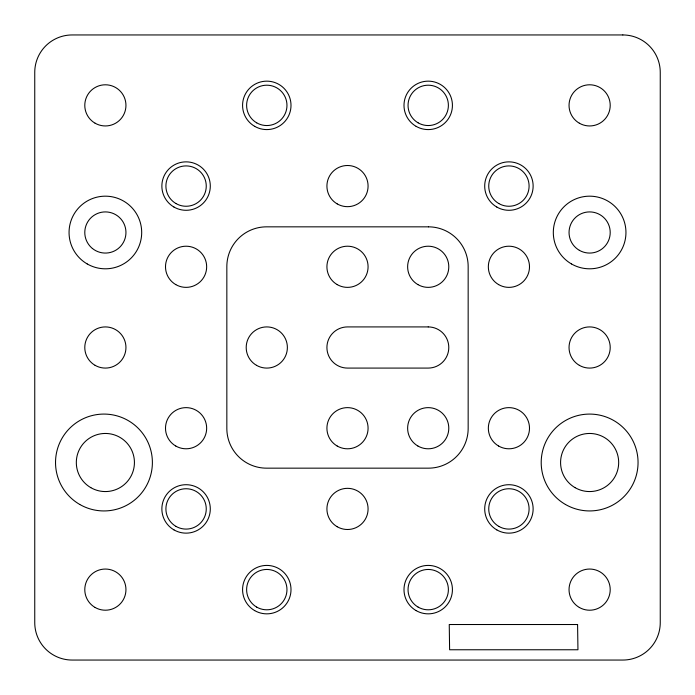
<?xml version="1.0" encoding="UTF-8"?>
<svg xmlns="http://www.w3.org/2000/svg" width="695" height="695" viewBox="0 0 695 695"><rect width="100%" height="100%" fill="white"/><g stroke="black" fill="none" stroke-linecap="round" stroke-linejoin="round"><path stroke-width="1.04" d="M622.842 34.95L72.158 34.95A37.408 37.408 0 0 0 34.75 72.358L34.75 622.642A37.408 37.408 0 0 0 72.158 660.05L622.842 660.05A37.408 37.408 0 0 0 660.25 622.642L660.25 72.358A37.408 37.408 0 0 0 622.842 34.95M428.45 226.839L266.55 226.839A39.711 39.711 0 0 0 226.839 266.55L226.839 428.45A39.711 39.711 0 0 0 266.55 468.161L428.45 468.161A39.711 39.711 0 0 0 468.161 428.45L468.161 266.55A39.711 39.711 0 0 0 428.45 226.839M428.207 326.919L347.5 326.919A20.581 20.581 0 0 0 326.919 347.5A20.581 20.581 0 0 0 347.5 368.081L428.207 368.081A20.581 20.581 0 0 0 448.788 347.5A20.581 20.581 0 0 0 428.207 326.919M577.58 624.518L449.248 624.518L449.613 649.764L577.953 649.764L577.58 624.518M92.383 248.454L91.323 247.533A20.581 20.581 0 0 1 91.844 216.979A20.581 20.581 0 0 1 122.181 220.619L122.954 221.792A20.581 20.581 0 0 1 92.383 248.454M337.205 284.611A20.581 20.581 0 0 0 368.081 266.793A20.581 20.581 0 0 0 337.205 248.966A20.581 20.581 0 0 0 337.205 284.611M95.085 365.327A20.581 20.581 0 0 0 125.951 347.5A20.581 20.581 0 0 0 95.085 329.673A20.581 20.581 0 0 0 95.085 365.327M579.335 365.327A20.581 20.581 0 0 0 610.21 347.5A20.581 20.581 0 0 0 579.335 329.673A20.581 20.581 0 0 0 579.335 365.327M173.976 529.894A24.212 24.212 0 0 0 210.298 508.922A24.212 24.212 0 0 0 173.976 487.951A24.212 24.212 0 0 0 173.976 529.894M175.991 526.393A20.181 20.181 0 0 0 206.259 508.922A20.181 20.181 0 0 0 175.991 491.443A20.181 20.181 0 0 0 175.991 526.393M496.812 207.049A24.212 24.212 0 0 0 533.135 186.078A24.212 24.212 0 0 0 496.812 165.106A24.212 24.212 0 0 0 496.812 207.049M498.828 203.557A20.181 20.181 0 0 0 529.095 186.078A20.181 20.181 0 0 0 498.828 168.607A20.181 20.181 0 0 0 498.828 203.557M256.498 365.327A20.581 20.581 0 0 0 287.374 347.5A20.581 20.581 0 0 0 256.498 329.673A20.581 20.581 0 0 0 256.498 365.327M256.698 122.841A20.181 20.181 0 0 0 286.966 105.371A20.181 20.181 0 0 0 256.698 87.9A20.181 20.181 0 0 0 256.698 122.841M254.683 126.342A24.212 24.212 0 0 0 291.005 105.371A24.212 24.212 0 0 0 254.683 84.399A24.212 24.212 0 0 0 254.683 126.342M173.976 207.049A24.212 24.212 0 0 0 210.298 186.078A24.212 24.212 0 0 0 173.976 165.106A24.212 24.212 0 0 0 173.976 207.049M175.991 203.557A20.181 20.181 0 0 0 206.259 186.078A20.181 20.181 0 0 0 175.991 168.607A20.181 20.181 0 0 0 175.991 203.557M418.121 122.841A20.181 20.181 0 0 0 448.388 105.371A20.181 20.181 0 0 0 418.121 87.9A20.181 20.181 0 0 0 418.121 122.841M416.105 126.342A24.212 24.212 0 0 0 452.428 105.371A24.212 24.212 0 0 0 416.105 84.399A24.212 24.212 0 0 0 416.105 126.342M498.828 526.393A20.181 20.181 0 0 0 529.095 508.922A20.181 20.181 0 0 0 498.828 491.443A20.181 20.181 0 0 0 498.828 526.393M496.812 529.894A24.212 24.212 0 0 0 533.135 508.922A24.212 24.212 0 0 0 496.812 487.951A24.212 24.212 0 0 0 496.812 529.894M579.335 607.456A20.581 20.581 0 0 0 610.21 589.629A20.581 20.581 0 0 0 579.335 571.803A20.581 20.581 0 0 0 579.335 607.456M254.683 610.601A24.212 24.212 0 0 0 291.005 589.629A24.212 24.212 0 0 0 254.683 568.658A24.212 24.212 0 0 0 254.683 610.601M256.698 607.1A20.181 20.181 0 0 0 286.966 589.629A20.181 20.181 0 0 0 256.698 572.159A20.181 20.181 0 0 0 256.698 607.1M498.628 446.034A20.581 20.581 0 0 0 529.503 428.207A20.581 20.581 0 0 0 498.628 410.389A20.581 20.581 0 0 0 498.628 446.034M579.335 123.197A20.581 20.581 0 0 0 610.21 105.371A20.581 20.581 0 0 0 579.335 87.544A20.581 20.581 0 0 0 579.335 123.197M337.205 203.904A20.581 20.581 0 0 0 368.081 186.078A20.581 20.581 0 0 0 337.205 168.26A20.581 20.581 0 0 0 337.205 203.904M418.121 607.1A20.181 20.181 0 0 0 448.388 589.629A20.181 20.181 0 0 0 418.121 572.159A20.181 20.181 0 0 0 418.121 607.1M416.105 610.601A24.212 24.212 0 0 0 452.428 589.629A24.212 24.212 0 0 0 416.105 568.658A24.212 24.212 0 0 0 416.105 610.601M337.205 446.034A20.581 20.581 0 0 0 368.081 428.207A20.581 20.581 0 0 0 337.205 410.389A20.581 20.581 0 0 0 337.205 446.034M175.792 284.611A20.581 20.581 0 0 0 206.658 266.793A20.581 20.581 0 0 0 175.792 248.966A20.581 20.581 0 0 0 175.792 284.611M95.085 123.197A20.581 20.581 0 0 0 125.951 105.371A20.581 20.581 0 0 0 95.085 87.544A20.581 20.581 0 0 0 95.085 123.197M87.214 263.944A36.322 36.322 0 0 0 141.693 232.486A36.322 36.322 0 0 0 87.214 201.037A36.322 36.322 0 0 0 87.214 263.944M575.104 487.673A29.06 29.06 0 0 0 618.68 462.514A29.06 29.06 0 0 0 575.104 437.346A29.06 29.06 0 0 0 575.104 487.673M565.417 504.448A48.424 48.424 0 0 0 638.053 462.514A48.424 48.424 0 0 0 565.417 420.571A48.424 48.424 0 0 0 565.417 504.448M579.335 250.313A20.581 20.581 0 0 0 610.21 232.486A20.581 20.581 0 0 0 579.335 214.668A20.581 20.581 0 0 0 579.335 250.313M90.845 487.673A29.06 29.06 0 0 0 134.43 462.514A29.06 29.06 0 0 0 90.845 437.346A29.06 29.06 0 0 0 90.845 487.673M571.472 263.944A36.322 36.322 0 0 0 625.952 232.486A36.322 36.322 0 0 0 571.472 201.037A36.322 36.322 0 0 0 571.472 263.944M175.792 446.034A20.581 20.581 0 0 0 206.658 428.207A20.581 20.581 0 0 0 175.792 410.389A20.581 20.581 0 0 0 175.792 446.034M337.205 526.741A20.581 20.581 0 0 0 368.081 508.922A20.581 20.581 0 0 0 337.205 491.096A20.581 20.581 0 0 0 337.205 526.741M498.628 284.611A20.581 20.581 0 0 0 529.503 266.793A20.581 20.581 0 0 0 498.628 248.966A20.581 20.581 0 0 0 498.628 284.611M417.921 284.611A20.581 20.581 0 0 0 448.788 266.793A20.581 20.581 0 0 0 417.921 248.966A20.581 20.581 0 0 0 417.921 284.611M417.921 446.034A20.581 20.581 0 0 0 448.788 428.207A20.581 20.581 0 0 0 417.921 410.389A20.581 20.581 0 0 0 417.921 446.034M95.085 607.456A20.581 20.581 0 0 0 125.951 589.629A20.581 20.581 0 0 0 95.085 571.803A20.581 20.581 0 0 0 95.085 607.456M79.743 504.448A48.424 48.424 0 0 0 152.387 462.514A48.424 48.424 0 0 0 79.743 420.571A48.424 48.424 0 0 0 79.743 504.448"/></g></svg>
